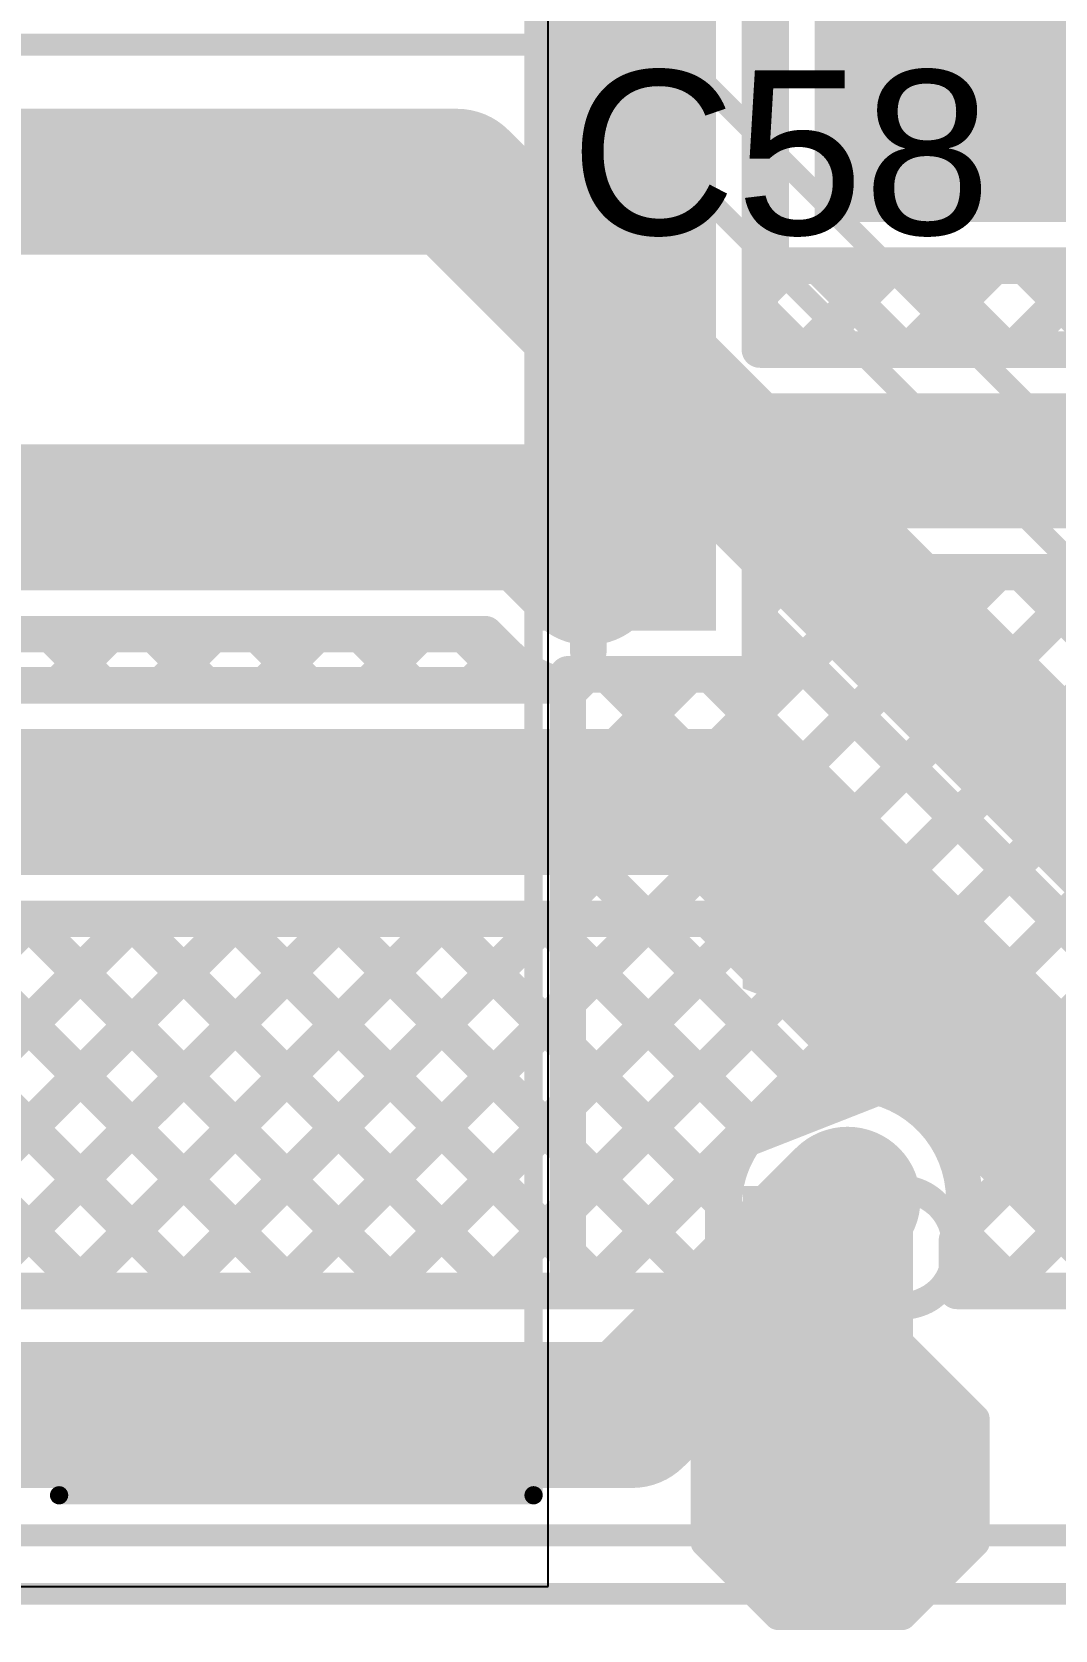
# Model space of a CAD drawing. Header units: millimetres. Extents: x -0.26 to 2.84, y -0.09 to 2.43.
# Drawn here: x 1.8666 to 2.1469, y -0.0799 to 0.3581 of the extents above; entities that cross this region are included whole.
import ezdxf

# ---------------------------------------------------------------- set-up
doc = ezdxf.new("R2010")
doc.units = ezdxf.units.MM
doc.header["$MEASUREMENT"] = 0
for name, color, linetype in [('BottomLayer', 5, 'Continuous'), ('TopLayer', 1, 'Continuous'), ('TopOverlay', 2, 'Continuous'), ('TopPaste', 8, 'Continuous'), ('TopSolder', 216, 'Continuous'), ('ViaHoleLayer', 16, 'Continuous')]:
    doc.layers.add(name, color=color, linetype=linetype)
doc.styles.add('Arial', font='', dxfattribs={"height": 0.2})
doc.styles.get('Arial').set_extended_font_data('Arial')

# ---------------------------------------------------------------- blocks, each defined once
blk = doc.blocks.new('TEST_POINT_51')
at = {"layer": 'TopLayer'}
blk.add_hatch(color=1, dxfattribs=at).paths.add_polyline_path([(0.015, 0.03), (-0.015, 0.03), (-0.03, 0.015), (-0.03, -0.015), (-0.015, -0.03), (0.015, -0.03), (0.03, -0.015), (0.03, 0.015)])
at = {"layer": 'TopPaste'}
blk.add_hatch(color=8, dxfattribs=at).paths.add_polyline_path([(0.015, 0.03), (-0.015, 0.03), (-0.03, 0.015), (-0.03, -0.015), (-0.015, -0.03), (0.015, -0.03), (0.03, -0.015), (0.03, 0.015)])
at = {"layer": 'TopSolder'}
blk.add_hatch(color=216, dxfattribs=at).paths.add_polyline_path([(0.017, 0.034), (-0.017, 0.034), (-0.034, 0.017), (-0.034, -0.017), (-0.017, -0.034), (0.017, -0.034), (0.034, -0.017), (0.034, 0.017)])
at = {"layer": 'TopOverlay', "const_width": 0.00787}
for points in [[(-0.037, 0.017), (-0.017, 0.037)], [(-0.017, 0.037), (0.017, 0.037)], [(-0.017, 0.037), (0.017, 0.037)], [(0.017, 0.037), (0.037, 0.017)], [(-0.037, -0.017), (-0.037, 0.017)], [(0.037, -0.017), (0.037, 0.017)], [(-0.037, -0.017), (-0.017, -0.037)], [(0.017, -0.037), (0.037, -0.017)], [(-0.017, -0.037), (0.017, -0.037)], [(-0.017, -0.037), (0.017, -0.037)]]:
    blk.add_lwpolyline(points, dxfattribs=at)
at = {"layer": 'TopOverlay', "const_width": 0.00394}
for points in [[(-0.01897, 0.037, 1), (-0.01503, 0.037, 1)], [(-0.01897, 0.037, 1), (-0.01503, 0.037, 1)], [(-0.01897, 0.037, 1), (-0.01503, 0.037, 1)], [(0.01503, 0.037, 1), (0.01897, 0.037, 1)], [(0.01503, 0.037, 1), (0.01897, 0.037, 1)], [(0.01503, 0.037, 1), (0.01897, 0.037, 1)], [(-0.03897, 0.017, 1), (-0.03503, 0.017, 1)], [(-0.03897, 0.017, 1), (-0.03503, 0.017, 1)], [(0.03503, 0.017, 1), (0.03897, 0.017, 1)], [(0.03503, 0.017, 1), (0.03897, 0.017, 1)], [(-0.03897, -0.017, 1), (-0.03503, -0.017, 1)], [(-0.03897, -0.017, 1), (-0.03503, -0.017, 1)], [(0.03503, -0.017, 1), (0.03897, -0.017, 1)], [(0.03503, -0.017, 1), (0.03897, -0.017, 1)], [(-0.01897, -0.037, 1), (-0.01503, -0.037, 1)], [(-0.01897, -0.037, 1), (-0.01503, -0.037, 1)], [(-0.01897, -0.037, 1), (-0.01503, -0.037, 1)], [(0.01503, -0.037, 1), (0.01897, -0.037, 1)], [(0.01503, -0.037, 1), (0.01897, -0.037, 1)], [(0.01503, -0.037, 1), (0.01897, -0.037, 1)]]:
    blk.add_lwpolyline(points, format="xyb", close=True, dxfattribs=at)
blk = doc.blocks.new('YPRH1207_181M_93')
at = {"layer": 'TopOverlay', "const_width": 0.005}
for points in [[(-0.248, -0.118), (-0.248, -0.248)], [(-0.248, -0.248), (0.248, -0.248)]]:
    blk.add_lwpolyline(points, dxfattribs=at)
at = {"layer": 'TopOverlay', "const_width": 0.0025}
for points in [[(-0.24925, -0.118, 1), (-0.24675, -0.118, 1)], [(-0.24925, -0.248, 1), (-0.24675, -0.248, 1)], [(-0.24925, -0.248, 1), (-0.24675, -0.248, 1)]]:
    blk.add_lwpolyline(points, format="xyb", close=True, dxfattribs=at)

msp = doc.modelspace()

# ---------------------------------------------------------------- hatches: boundary and pattern name
at = {"layer": 'BottomLayer'}
h = msp.add_hatch(color=5, dxfattribs=at)
edge = h.paths.add_edge_path()
edge.add_arc((2.019, 0.21), 0.01181, 0, 360)
h = msp.add_hatch(color=5, dxfattribs=at)
edge = h.paths.add_edge_path()
edge.add_arc((2.09, 0.038), 0.01181, 0, 360)
at = {"layer": 'TopLayer'}
for points in [[(2.081, 0.306), (2.122, 0.306), (2.122, 0.534), (2.081, 0.534)], [(2.006, 0.194), (2.054, 0.194), (2.054, 0.513), (2.006, 0.513)], [(2.114, 0.306), (2.313, 0.306), (2.313, 0.437), (2.114, 0.437)], [(2.016, 0.222), (2.475, 0.222), (2.475, 0.259), (2.016, 0.259)]]:
    msp.add_hatch(color=1, dxfattribs=at).paths.add_polyline_path(points)
h = msp.add_hatch(color=1, dxfattribs=at)
edge = h.paths.add_edge_path()
edge.add_arc((2.019, 0.21), 0.01181, 0, 360)
h = msp.add_hatch(color=1, dxfattribs=at)
edge = h.paths.add_edge_path()
edge.add_arc((2.09, 0.038), 0.01181, 0, 360)
at = {"layer": 'ViaHoleLayer'}
h = msp.add_hatch(color=16, dxfattribs=at)
edge = h.paths.add_edge_path()
edge.add_arc((2.019, 0.21), 0.00591, 0, 360)
h = msp.add_hatch(color=16, dxfattribs=at)
edge = h.paths.add_edge_path()
edge.add_arc((2.09, 0.038), 0.00591, 0, 360)

# ---------------------------------------------------------------- linework, layer by layer
at = {"layer": 'BottomLayer'}
for points, const_width in [([(2.027, 0.368), (2.189, 0.206)], 0.006), ([(1.40044, 0.35457), (2.00943, 0.35457)], 0.006), ([(2.00943, 0.35457), (2.194, 0.17)], 0.006), ([(0.68843, 0.317), (1.983, 0.317)], 0.04), ([(1.983, 0.317), (2.261, 0.039)], 0.04), ([(1.172, 0.225), (2.004, 0.225)], 0.04), ([(2.004, 0.225), (2.019, 0.21)], 0.04), ([(1.172, 0.193), (1.99075, 0.193)], 0.01), ([(1.87185, 0.193), (1.88585, 0.179)], 0.01), ([(1.87385, 0.179), (1.88785, 0.193)], 0.01), ([(1.90013, 0.193), (1.91413, 0.179)], 0.01), ([(1.90214, 0.179), (1.91614, 0.193)], 0.01), ([(1.92841, 0.193), (1.94241, 0.179)], 0.01), ([(1.93042, 0.179), (1.94442, 0.193)], 0.01), ([(1.9567, 0.193), (1.9707, 0.179)], 0.01), ([(1.95871, 0.179), (1.97271, 0.193)], 0.01), ([(1.98498, 0.193), (1.99898, 0.179)], 0.01), ([(1.99075, 0.193), (1.99637, 0.18737)], 0.01), ([(1.98699, 0.179), (1.99587, 0.18788)], 0.01), ([(1.385, 0.179), (2.01106, 0.179)], 0.01), ([(1.385, 0.147), (2.065, 0.147)], 0.04), ([(2.065, 0.147), (2.188, 0.024)], 0.04), ([(1.385, 0.115), (2.05175, 0.115)], 0.01), ([(1.76442, 0.013), (1.86642, 0.115)], 0.01), ([(1.78014, 0.115), (1.88214, 0.013)], 0.01), ([(1.79271, 0.013), (1.89471, 0.115)], 0.01), ([(1.80842, 0.115), (1.91042, 0.013)], 0.01), ([(1.82099, 0.013), (1.92299, 0.115)], 0.01), ([(1.83671, 0.115), (1.93871, 0.013)], 0.01), ([(1.84928, 0.013), (1.95128, 0.115)], 0.01), ([(1.86499, 0.115), (1.96699, 0.013)], 0.01), ([(1.87756, 0.013), (1.97956, 0.115)], 0.01), ([(1.89328, 0.115), (1.99528, 0.013)], 0.01), ([(1.90584, 0.013), (2.00784, 0.115)], 0.01), ([(1.92156, 0.115), (2.02165, 0.01491)], 0.01), ([(1.93413, 0.013), (2.03613, 0.115)], 0.01), ([(1.94985, 0.115), (2.0358, 0.02905)], 0.01), ([(1.97813, 0.115), (2.04994, 0.04319)], 0.01), ([(2.00641, 0.115), (2.06408, 0.05733)], 0.01), ([(2.0347, 0.115), (2.08099, 0.06871)], 0.01), ([(2.05175, 0.115), (2.09768, 0.06906)], 0.01), ([(1.96241, 0.013), (2.05808, 0.10867)], 0.01), ([(1.9907, 0.013), (2.07222, 0.09452)], 0.01), ([(2.01898, 0.013), (2.08636, 0.08038)], 0.01), ([(2.01975, 0.013), (2.06737, 0.06063)], 0.01), ([(2.031, -0.021), (2.09, 0.038)], 0.04), ([(1.21399, 0.013), (2.01975, 0.013)], 0.01), ([(1.051, -0.021), (2.031, -0.021)], 0.04), ([(1.027, -0.054), (2.48537, -0.054)], 0.006), ([(1.022, -0.07), (2.492, -0.07)], 0.006)]:
    msp.add_lwpolyline(points, dxfattribs=dict(at, const_width=const_width))
for points, const_width in [([(2.00793, 0.35457, 1), (2.01093, 0.35457, 1)], 0.003), ([(2.00793, 0.35457, 1), (2.01093, 0.35457, 1)], 0.003), ([(1.973, 0.317, 1), (1.993, 0.317, 1)], 0.02), ([(1.973, 0.317, 1), (1.993, 0.317, 1)], 0.02), ([(1.994, 0.225, 1), (2.014, 0.225, 1)], 0.02), ([(1.994, 0.225, 1), (2.014, 0.225, 1)], 0.02), ([(2.009, 0.21, 1), (2.029, 0.21, 1)], 0.02), ([(1.86935, 0.193, 1), (1.87435, 0.193, 1)], 0.005), ([(1.88535, 0.193, 1), (1.89035, 0.193, 1)], 0.005), ([(1.89763, 0.193, 1), (1.90263, 0.193, 1)], 0.005), ([(1.91364, 0.193, 1), (1.91864, 0.193, 1)], 0.005), ([(1.92591, 0.193, 1), (1.93091, 0.193, 1)], 0.005), ([(1.94192, 0.193, 1), (1.94692, 0.193, 1)], 0.005), ([(1.9542, 0.193, 1), (1.9592, 0.193, 1)], 0.005), ([(1.97021, 0.193, 1), (1.97521, 0.193, 1)], 0.005), ([(1.98248, 0.193, 1), (1.98748, 0.193, 1)], 0.005), ([(1.98825, 0.193, 1), (1.99325, 0.193, 1)], 0.005), ([(1.98825, 0.193, 1), (1.99325, 0.193, 1)], 0.005), ([(1.99337, 0.18788, 1), (1.99837, 0.18788, 1)], 0.005), ([(1.99387, 0.18737, 1), (1.99887, 0.18737, 1)], 0.005), ([(1.99387, 0.18737, 1), (1.99887, 0.18737, 1)], 0.005), ([(1.87135, 0.179, 1), (1.87635, 0.179, 1)], 0.005), ([(1.88335, 0.179, 1), (1.88835, 0.179, 1)], 0.005), ([(1.89964, 0.179, 1), (1.90464, 0.179, 1)], 0.005), ([(1.91163, 0.179, 1), (1.91663, 0.179, 1)], 0.005), ([(1.92792, 0.179, 1), (1.93292, 0.179, 1)], 0.005), ([(1.93991, 0.179, 1), (1.94491, 0.179, 1)], 0.005), ([(1.95621, 0.179, 1), (1.96121, 0.179, 1)], 0.005), ([(1.9682, 0.179, 1), (1.9732, 0.179, 1)], 0.005), ([(1.98449, 0.179, 1), (1.98949, 0.179, 1)], 0.005), ([(1.99648, 0.179, 1), (2.00148, 0.179, 1)], 0.005), ([(2.00856, 0.179, 1), (2.01356, 0.179, 1)], 0.005), ([(2.00856, 0.179, 1), (2.01356, 0.179, 1)], 0.005), ([(2.055, 0.147, 1), (2.075, 0.147, 1)], 0.02), ([(2.055, 0.147, 1), (2.075, 0.147, 1)], 0.02), ([(1.86249, 0.115, 1), (1.86749, 0.115, 1)], 0.005), ([(1.86392, 0.115, 1), (1.86892, 0.115, 1)], 0.005), ([(1.89078, 0.115, 1), (1.89578, 0.115, 1)], 0.005), ([(1.89221, 0.115, 1), (1.89721, 0.115, 1)], 0.005), ([(1.91906, 0.115, 1), (1.92406, 0.115, 1)], 0.005), ([(1.92049, 0.115, 1), (1.92549, 0.115, 1)], 0.005), ([(1.94735, 0.115, 1), (1.95235, 0.115, 1)], 0.005), ([(1.94878, 0.115, 1), (1.95378, 0.115, 1)], 0.005), ([(1.97563, 0.115, 1), (1.98063, 0.115, 1)], 0.005), ([(1.97706, 0.115, 1), (1.98206, 0.115, 1)], 0.005), ([(2.00391, 0.115, 1), (2.00891, 0.115, 1)], 0.005), ([(2.00534, 0.115, 1), (2.01034, 0.115, 1)], 0.005), ([(2.0322, 0.115, 1), (2.0372, 0.115, 1)], 0.005), ([(2.03363, 0.115, 1), (2.03863, 0.115, 1)], 0.005), ([(2.04925, 0.115, 1), (2.05425, 0.115, 1)], 0.005), ([(2.04925, 0.115, 1), (2.05425, 0.115, 1)], 0.005), ([(2.05558, 0.10867, 1), (2.06058, 0.10867, 1)], 0.005), ([(2.06972, 0.09452, 1), (2.07472, 0.09452, 1)], 0.005), ([(2.08386, 0.08038, 1), (2.08886, 0.08038, 1)], 0.005), ([(2.07849, 0.06871, 1), (2.08349, 0.06871, 1)], 0.005), ([(2.09518, 0.06906, 1), (2.10018, 0.06906, 1)], 0.005), ([(2.09518, 0.06906, 1), (2.10018, 0.06906, 1)], 0.005), ([(2.06158, 0.05733, 1), (2.06658, 0.05733, 1)], 0.005), ([(2.06487, 0.06063, 1), (2.06987, 0.06063, 1)], 0.005), ([(2.06487, 0.06063, 1), (2.06987, 0.06063, 1)], 0.005), ([(2.08, 0.038, 1), (2.1, 0.038, 1)], 0.02), ([(2.04744, 0.04319, 1), (2.05244, 0.04319, 1)], 0.005), ([(2.0333, 0.02905, 1), (2.0383, 0.02905, 1)], 0.005), ([(1.87506, 0.013, 1), (1.88006, 0.013, 1)], 0.005), ([(1.87964, 0.013, 1), (1.88464, 0.013, 1)], 0.005), ([(1.90334, 0.013, 1), (1.90834, 0.013, 1)], 0.005), ([(1.90792, 0.013, 1), (1.91292, 0.013, 1)], 0.005), ([(1.93163, 0.013, 1), (1.93663, 0.013, 1)], 0.005), ([(1.93621, 0.013, 1), (1.94121, 0.013, 1)], 0.005), ([(1.95991, 0.013, 1), (1.96491, 0.013, 1)], 0.005), ([(1.96449, 0.013, 1), (1.96949, 0.013, 1)], 0.005), ([(1.9882, 0.013, 1), (1.9932, 0.013, 1)], 0.005), ([(1.99278, 0.013, 1), (1.99778, 0.013, 1)], 0.005), ([(2.01648, 0.013, 1), (2.02148, 0.013, 1)], 0.005), ([(2.01725, 0.013, 1), (2.02225, 0.013, 1)], 0.005), ([(2.01725, 0.013, 1), (2.02225, 0.013, 1)], 0.005), ([(2.01915, 0.01491, 1), (2.02415, 0.01491, 1)], 0.005), ([(2.021, -0.021, 1), (2.041, -0.021, 1)], 0.02), ([(2.021, -0.021, 1), (2.041, -0.021, 1)], 0.02)]:
    msp.add_lwpolyline(points, format="xyb", close=True, dxfattribs=dict(at, const_width=const_width))
at = {"layer": 'BottomLayer', "const_width": 0.01}
for points in [[(2.01106, 0.179, -0.134488), (1.99637, 0.18737)], [(2.06737, 0.06063, -0.262754), (2.09768, 0.06906)]]:
    msp.add_lwpolyline(points, format="xyb", dxfattribs=at)
at = {"layer": 'TopLayer'}
for p, q in [((2.008, -0.068), (2.008, 0.457)), ((1.507, -0.068), (2.008, -0.068))]:
    msp.add_line(p, q, dxfattribs=at)
for points, const_width in [([(2.069, 0.294), (2.069, 0.511)], 0.01), ([(2.066, 0.271), (2.066, 0.4075)], 0.01), ([(2.066, 0.34286), (2.069, 0.34586)], 0.01), ([(2.066, 0.33826), (2.069, 0.33526)], 0.01), ([(2.066, 0.31458), (2.069, 0.31758)], 0.01), ([(2.066, 0.30997), (2.069, 0.30697)], 0.01), ([(2.066, 0.28629), (2.07371, 0.294)], 0.01), ([(2.069, 0.294), (2.102, 0.294)], 0.01), ([(2.07899, 0.271), (2.10199, 0.294)], 0.01), ([(2.08197, 0.294), (2.10497, 0.271)], 0.01), ([(2.102, 0.294), (2.134, 0.294)], 0.01), ([(2.102, 0.294), (2.134, 0.294)], 0.01), ([(2.10728, 0.271), (2.13028, 0.294)], 0.01), ([(2.11026, 0.294), (2.13326, 0.271)], 0.01), ([(2.134, 0.294), (2.325, 0.294)], 0.01), ([(2.13556, 0.271), (2.15856, 0.294)], 0.01), ([(2.13854, 0.294), (2.16154, 0.271)], 0.01), ([(2.066, 0.28169), (2.07669, 0.271)], 0.01), ([(2.066, 0.271), (2.354, 0.271)], 0.01), ([(2.01341, 0.09228), (2.13113, 0.21)], 0.01), ([(2.01341, 0.12057), (2.10284, 0.21)], 0.01), ([(2.01341, 0.064), (2.15941, 0.21)], 0.01), ([(2.019, 0.18819), (2.019, 0.21)], 0.01), ([(2.066, 0.21), (2.16853, 0.21)], 0.01), ([(2.066, 0.182), (2.066, 0.21)], 0.01), ([(2.066, 0.20144), (2.07456, 0.21)], 0.01), ([(2.08112, 0.21), (2.256, 0.03512)], 0.01), ([(2.1094, 0.21), (2.2619, 0.05751)], 0.01), ([(2.13769, 0.21), (2.17356, 0.17413)], 0.01), ([(2.066, 0.19684), (2.24984, 0.013)], 0.01), ([(2.01341, 0.03571), (2.17184, 0.19414)], 0.01), ([(2.01341, 0.182), (2.066, 0.182)], 0.01), ([(2.01341, 0.14885), (2.04656, 0.182)], 0.01), ([(2.01341, 0.17714), (2.01828, 0.182)], 0.01), ([(2.01341, 0.013), (2.01341, 0.182)], 0.01), ([(2.02427, 0.182), (2.16269, 0.04358)], 0.01), ([(2.05255, 0.182), (2.17966, 0.05489)], 0.01), ([(2.01898, 0.013), (2.17331, 0.16733)], 0.01), ([(2.01341, 0.16457), (2.156, 0.02198)], 0.01), ([(2.10195, 0.06768), (2.18531, 0.15104)], 0.01), ([(2.01341, 0.13629), (2.08099, 0.06871)], 0.01), ([(2.11728, 0.05473), (2.2001, 0.13755)], 0.01), ([(2.12103, 0.0302), (2.2065, 0.11567)], 0.01), ([(2.01341, 0.108), (2.06412, 0.0573)], 0.01), ([(2.01341, 0.07972), (2.05602, 0.03711)], 0.01), ([(2.088, 0.036), (2.09, 0.038)], 0.04), ([(2.01341, 0.05143), (2.05185, 0.013)], 0.01), ([(2.088, -0.039), (2.088, 0.036)], 0.04), ([(2.13212, 0.013), (2.16266, 0.04354)], 0.01), ([(2.056, 0.013), (2.056, 0.036)], 0.01), ([(2.12, 0.013), (2.12, 0.02686)], 0.01), ([(2.12071, 0.02899), (2.1367, 0.013)], 0.01), ([(2.01341, 0.02315), (2.02356, 0.013)], 0.01), ([(2.04727, 0.013), (2.056, 0.02173)], 0.01), ([(2.01341, 0.013), (2.056, 0.013)], 0.01), ([(2.12, 0.013), (2.156, 0.013)], 0.01)]:
    msp.add_lwpolyline(points, dxfattribs=dict(at, const_width=const_width))
for points, const_width in [([(2.0665, 0.34586, 1), (2.0715, 0.34586, 1)], 0.005), ([(2.0635, 0.34286, 1), (2.0685, 0.34286, 1)], 0.005), ([(2.0635, 0.33826, 1), (2.0685, 0.33826, 1)], 0.005), ([(2.0665, 0.33526, 1), (2.0715, 0.33526, 1)], 0.005), ([(2.0665, 0.31758, 1), (2.0715, 0.31758, 1)], 0.005), ([(2.0635, 0.31458, 1), (2.0685, 0.31458, 1)], 0.005), ([(2.0635, 0.30997, 1), (2.0685, 0.30997, 1)], 0.005), ([(2.0665, 0.30697, 1), (2.0715, 0.30697, 1)], 0.005), ([(2.0665, 0.294, 1), (2.0715, 0.294, 1)], 0.005), ([(2.0665, 0.294, 1), (2.0715, 0.294, 1)], 0.005), ([(2.07121, 0.294, 1), (2.07621, 0.294, 1)], 0.005), ([(2.07947, 0.294, 1), (2.08447, 0.294, 1)], 0.005), ([(2.09949, 0.294, 1), (2.10449, 0.294, 1)], 0.005), ([(2.0995, 0.294, 1), (2.1045, 0.294, 1)], 0.005), ([(2.0995, 0.294, 1), (2.1045, 0.294, 1)], 0.005), ([(2.0995, 0.294, 1), (2.1045, 0.294, 1)], 0.005), ([(2.10776, 0.294, 1), (2.11276, 0.294, 1)], 0.005), ([(2.12778, 0.294, 1), (2.13278, 0.294, 1)], 0.005), ([(2.1315, 0.294, 1), (2.1365, 0.294, 1)], 0.005), ([(2.1315, 0.294, 1), (2.1365, 0.294, 1)], 0.005), ([(2.1315, 0.294, 1), (2.1365, 0.294, 1)], 0.005), ([(2.13604, 0.294, 1), (2.14104, 0.294, 1)], 0.005), ([(2.0635, 0.28629, 1), (2.0685, 0.28629, 1)], 0.005), ([(2.0635, 0.28169, 1), (2.0685, 0.28169, 1)], 0.005), ([(2.0635, 0.271, 1), (2.0685, 0.271, 1)], 0.005), ([(2.0635, 0.271, 1), (2.0685, 0.271, 1)], 0.005), ([(2.07419, 0.271, 1), (2.07919, 0.271, 1)], 0.005), ([(2.07649, 0.271, 1), (2.08149, 0.271, 1)], 0.005), ([(2.10247, 0.271, 1), (2.10747, 0.271, 1)], 0.005), ([(2.10478, 0.271, 1), (2.10978, 0.271, 1)], 0.005), ([(2.13076, 0.271, 1), (2.13576, 0.271, 1)], 0.005), ([(2.13306, 0.271, 1), (2.13806, 0.271, 1)], 0.005), ([(2.0165, 0.21, 1), (2.0215, 0.21, 1)], 0.005), ([(2.0635, 0.21, 1), (2.0685, 0.21, 1)], 0.005), ([(2.0635, 0.21, 1), (2.0685, 0.21, 1)], 0.005), ([(2.07206, 0.21, 1), (2.07706, 0.21, 1)], 0.005), ([(2.07862, 0.21, 1), (2.08362, 0.21, 1)], 0.005), ([(2.10034, 0.21, 1), (2.10534, 0.21, 1)], 0.005), ([(2.1069, 0.21, 1), (2.1119, 0.21, 1)], 0.005), ([(2.12863, 0.21, 1), (2.13363, 0.21, 1)], 0.005), ([(2.13519, 0.21, 1), (2.14019, 0.21, 1)], 0.005), ([(2.0635, 0.20144, 1), (2.0685, 0.20144, 1)], 0.005), ([(2.0635, 0.19684, 1), (2.0685, 0.19684, 1)], 0.005), ([(2.0165, 0.18819, 1), (2.0215, 0.18819, 1)], 0.005), ([(2.01091, 0.182, 1), (2.01591, 0.182, 1)], 0.005), ([(2.01091, 0.182, 1), (2.01591, 0.182, 1)], 0.005), ([(2.01578, 0.182, 1), (2.02078, 0.182, 1)], 0.005), ([(2.02177, 0.182, 1), (2.02677, 0.182, 1)], 0.005), ([(2.04406, 0.182, 1), (2.04906, 0.182, 1)], 0.005), ([(2.05005, 0.182, 1), (2.05505, 0.182, 1)], 0.005), ([(2.0635, 0.182, 1), (2.0685, 0.182, 1)], 0.005), ([(2.0635, 0.182, 1), (2.0685, 0.182, 1)], 0.005), ([(2.01091, 0.17714, 1), (2.01591, 0.17714, 1)], 0.005), ([(2.01091, 0.16457, 1), (2.01591, 0.16457, 1)], 0.005), ([(2.01091, 0.14885, 1), (2.01591, 0.14885, 1)], 0.005), ([(2.01091, 0.13629, 1), (2.01591, 0.13629, 1)], 0.005), ([(2.01091, 0.12057, 1), (2.01591, 0.12057, 1)], 0.005), ([(2.01091, 0.108, 1), (2.01591, 0.108, 1)], 0.005), ([(2.01091, 0.09228, 1), (2.01591, 0.09228, 1)], 0.005), ([(2.01091, 0.07972, 1), (2.01591, 0.07972, 1)], 0.005), ([(2.07849, 0.06871, 1), (2.08349, 0.06871, 1)], 0.005), ([(2.09945, 0.06768, 1), (2.10445, 0.06768, 1)], 0.005), ([(2.01091, 0.064, 1), (2.01591, 0.064, 1)], 0.005), ([(2.06162, 0.0573, 1), (2.06662, 0.0573, 1)], 0.005), ([(2.06287, 0.05863, 1), (2.06787, 0.05863, 1)], 0.005), ([(2.0629, 0.05866, 1), (2.0679, 0.05866, 1)], 0.005), ([(2.06487, 0.06063, 1), (2.06987, 0.06063, 1)], 0.005), ([(2.08, 0.038, 1), (2.1, 0.038, 1)], 0.02), ([(2.11478, 0.05473, 1), (2.11978, 0.05473, 1)], 0.005), ([(2.01091, 0.05143, 1), (2.01591, 0.05143, 1)], 0.005), ([(2.078, 0.036, 1), (2.098, 0.036, 1)], 0.02), ([(2.078, 0.036, 1), (2.098, 0.036, 1)], 0.02), ([(2.01091, 0.03571, 1), (2.01591, 0.03571, 1)], 0.005), ([(2.0535, 0.036, 1), (2.0585, 0.036, 1)], 0.005), ([(2.0535, 0.036, 1), (2.0585, 0.036, 1)], 0.005), ([(2.0535, 0.036, 1), (2.0585, 0.036, 1)], 0.005), ([(2.05352, 0.03711, 1), (2.05852, 0.03711, 1)], 0.005), ([(2.1195, 0.038, 1), (2.1245, 0.038, 1)], 0.005), ([(2.1195, 0.038, 1), (2.1245, 0.038, 1)], 0.005), ([(2.11853, 0.0302, 1), (2.12353, 0.0302, 1)], 0.005), ([(2.1175, 0.02686, 1), (2.1225, 0.02686, 1)], 0.005), ([(2.1175, 0.02686, 1), (2.1225, 0.02686, 1)], 0.005), ([(2.11821, 0.02899, 1), (2.12321, 0.02899, 1)], 0.005), ([(2.01091, 0.02315, 1), (2.01591, 0.02315, 1)], 0.005), ([(2.0535, 0.02173, 1), (2.0585, 0.02173, 1)], 0.005), ([(2.01091, 0.013, 1), (2.01591, 0.013, 1)], 0.005), ([(2.01091, 0.013, 1), (2.01591, 0.013, 1)], 0.005), ([(2.01648, 0.013, 1), (2.02148, 0.013, 1)], 0.005), ([(2.02106, 0.013, 1), (2.02606, 0.013, 1)], 0.005), ([(2.04477, 0.013, 1), (2.04977, 0.013, 1)], 0.005), ([(2.04935, 0.013, 1), (2.05435, 0.013, 1)], 0.005), ([(2.0535, 0.013, 1), (2.0585, 0.013, 1)], 0.005), ([(2.0535, 0.013, 1), (2.0585, 0.013, 1)], 0.005), ([(2.1175, 0.013, 1), (2.1225, 0.013, 1)], 0.005), ([(2.1175, 0.013, 1), (2.1225, 0.013, 1)], 0.005), ([(2.12962, 0.013, 1), (2.13462, 0.013, 1)], 0.005), ([(2.1342, 0.013, 1), (2.1392, 0.013, 1)], 0.005), ([(2.078, -0.039, 1), (2.098, -0.039, 1)], 0.02)]:
    msp.add_lwpolyline(points, format="xyb", close=True, dxfattribs=dict(at, const_width=const_width))
at = {"layer": 'TopLayer', "const_width": 0.01}
for points in [[(2.06737, 0.06063, -0.668179), (2.122, 0.038)], [(2.056, 0.036, -0.199231), (2.0654, 0.05866)], [(2.056, 0.036, -0.198912), (2.06537, 0.05863)], [(2.122, 0.038, -0.08909), (2.12, 0.02686)]]:
    msp.add_lwpolyline(points, format="xyb", dxfattribs=at)
at = {"layer": 'TopOverlay', "const_width": 0.01}
for points in [[(2.147, 0.348), (2.147, 0.482)], [(2.137, 0.338), (2.147, 0.348)]]:
    msp.add_lwpolyline(points, dxfattribs=at)
at = {"layer": 'TopOverlay', "const_width": 0.005}
for points in [[(2.1445, 0.348, 1), (2.1495, 0.348, 1)], [(2.1445, 0.348, 1), (2.1495, 0.348, 1)], [(2.1345, 0.338, 1), (2.1395, 0.338, 1)]]:
    msp.add_lwpolyline(points, format="xyb", close=True, dxfattribs=at)

# ---------------------------------------------------------------- block references
at = {"rotation": 90}
msp.add_blockref('YPRH1207_181M_93', (1.756, 0.205), dxfattribs=at)
msp.add_blockref('TEST_POINT_51', (2.088, -0.039))

# ---------------------------------------------------------------- texts
at = {"layer": 'TopOverlay', "style": 'Arial'}
msp.add_text('C58', height=0.045, dxfattribs=at).set_placement((2.01402, 0.30251))
msp.add_text('5V', height=0.06, rotation=90, dxfattribs=at).set_placement((2.1213, 0.002))

doc.saveas('drawing.dxf')
